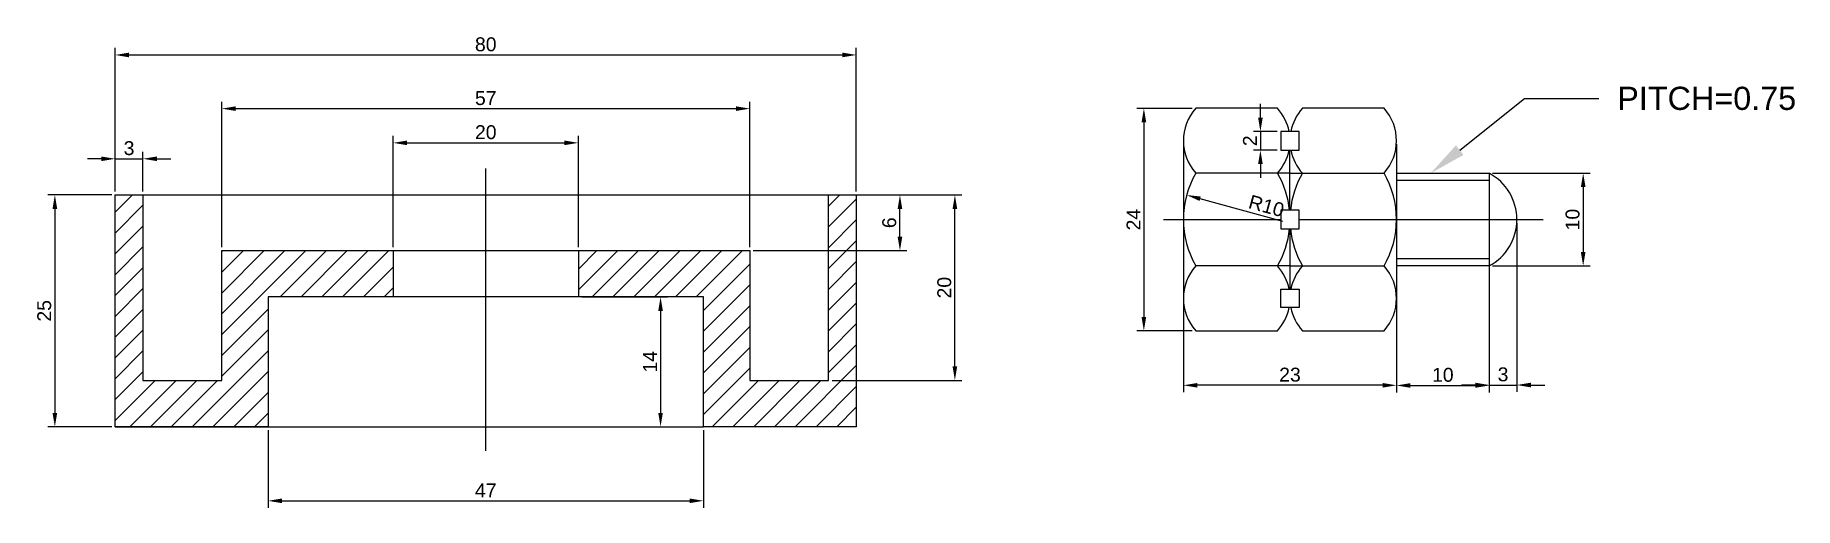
# Model space of a CAD drawing. Header units: millimetres. Extents: x 2798 to 2988, y 829 to 880.
import ezdxf
from ezdxf import colors
from ezdxf.entities.mleader import LeaderData, LeaderLine
from ezdxf.math import Vec2, Vec3

# ---------------------------------------------------------------- set-up
doc = ezdxf.new("R2010")
doc.units = ezdxf.units.MM
doc.styles.get("Standard").update_dxf_attribs({"font": 'arial.ttf'})
doc.dimstyles.new('ISO-25', dxfattribs={"dimscale": 0.6, "dimtxt": 2.5, "dimasz": 2.5, "dimexe": 1.25, "dimexo": 0.625, "dimtad": 1, "dimtxsty": 'Standard', "dimcen": 2.5, "dimadec": 0, "dimazin": 0, "dimtfac": 1, "dimtmove": 0, "dimatfit": 3, "dimfxl": 1, "dimarcsym": 0})

# ---------------------------------------------------------------- blocks, each defined once
blk = doc.blocks.new('*D1')
at = {"color": 0, "lineweight": -2, "transparency": 16777216}
for p, q in [((2836.98, 856.76), (2836.98, 868.75)), ((2856.98, 856.76), (2856.98, 868.75)), ((2838.48, 868), (2855.48, 868))]:
    blk.add_line(p, q, dxfattribs=at)
at = {"color": 0, "transparency": 16777216}
for points in [[(2838.48, 868.25), (2838.48, 867.75), (2836.98, 868)], [(2855.48, 868.25), (2855.48, 867.75), (2856.98, 868)]]:
    blk.add_solid(points, dxfattribs=at)
at = {"layer": 'Defpoints', "color": 0, "transparency": 16777216}
for p in [(2856.98, 868), (2836.98, 856.38), (2856.98, 856.38)]:
    blk.add_point(p, dxfattribs=at)
at = {"color": 0, "transparency": 16777216, "insert": (2846.98, 869.14), "char_height": 1.5, "attachment_point": 5}
blk.add_mtext('20', dxfattribs=at)
blk = doc.blocks.new('*D2')
at = {"color": 0, "lineweight": -2, "transparency": 16777216}
for p, q in [((2818.48, 856.76), (2818.48, 872.44)), ((2875.48, 856.76), (2875.48, 872.44)), ((2819.98, 871.69), (2873.98, 871.69))]:
    blk.add_line(p, q, dxfattribs=at)
at = {"color": 0, "transparency": 16777216}
for points in [[(2819.98, 871.94), (2819.98, 871.44), (2818.48, 871.69)], [(2873.98, 871.94), (2873.98, 871.44), (2875.48, 871.69)]]:
    blk.add_solid(points, dxfattribs=at)
at = {"layer": 'Defpoints', "color": 0, "transparency": 16777216}
for p in [(2875.48, 871.69), (2818.48, 856.38), (2875.48, 856.38)]:
    blk.add_point(p, dxfattribs=at)
at = {"color": 0, "transparency": 16777216, "insert": (2846.98, 872.82), "char_height": 1.5, "attachment_point": 5}
blk.add_mtext('57', dxfattribs=at)
blk = doc.blocks.new('*D3')
at = {"color": 0, "lineweight": -2, "transparency": 16777216}
for p, q in [((2806.98, 862.76), (2806.98, 878.23)), ((2886.98, 862.76), (2886.98, 878.23)), ((2808.48, 877.48), (2885.48, 877.48))]:
    blk.add_line(p, q, dxfattribs=at)
at = {"color": 0, "transparency": 16777216}
for points in [[(2808.48, 877.73), (2808.48, 877.23), (2806.98, 877.48)], [(2885.48, 877.73), (2885.48, 877.23), (2886.98, 877.48)]]:
    blk.add_solid(points, dxfattribs=at)
at = {"layer": 'Defpoints', "color": 0, "transparency": 16777216}
for p in [(2886.98, 877.48), (2806.98, 862.38), (2886.98, 862.38)]:
    blk.add_point(p, dxfattribs=at)
at = {"color": 0, "transparency": 16777216, "insert": (2846.98, 878.62), "char_height": 1.5, "attachment_point": 5}
blk.add_mtext('80', dxfattribs=at)
blk = doc.blocks.new('*D4')
at = {"color": 0, "lineweight": -2, "transparency": 16777216}
for p, q in [((2875.86, 862.38), (2892.44, 862.38)), ((2891.69, 857.88), (2891.69, 860.88)), ((2875.86, 856.38), (2892.44, 856.38))]:
    blk.add_line(p, q, dxfattribs=at)
at = {"color": 0, "transparency": 16777216}
for points in [[(2891.44, 860.88), (2891.94, 860.88), (2891.69, 862.38)], [(2891.44, 857.88), (2891.94, 857.88), (2891.69, 856.38)]]:
    blk.add_solid(points, dxfattribs=at)
at = {"layer": 'Defpoints', "color": 0, "transparency": 16777216}
for p in [(2875.48, 862.38), (2891.69, 862.38), (2875.48, 856.38)]:
    blk.add_point(p, dxfattribs=at)
at = {"color": 0, "transparency": 16777216, "insert": (2890.54, 859.38), "char_height": 1.5, "attachment_point": 5, "rotation": 90}
blk.add_mtext('6', dxfattribs=at)
blk = doc.blocks.new('*D5')
at = {"color": 0, "lineweight": -2, "transparency": 16777216}
for p, q in [((2884.36, 862.38), (2898.37, 862.38)), ((2897.62, 843.88), (2897.62, 860.88)), ((2884.36, 842.38), (2898.37, 842.38))]:
    blk.add_line(p, q, dxfattribs=at)
at = {"color": 0, "transparency": 16777216}
for points in [[(2897.37, 860.88), (2897.87, 860.88), (2897.62, 862.38)], [(2897.37, 843.88), (2897.87, 843.88), (2897.62, 842.38)]]:
    blk.add_solid(points, dxfattribs=at)
at = {"layer": 'Defpoints', "color": 0, "transparency": 16777216}
for p in [(2883.98, 862.38), (2897.62, 862.38), (2883.98, 842.38)]:
    blk.add_point(p, dxfattribs=at)
at = {"color": 0, "transparency": 16777216, "insert": (2896.48, 852.38), "char_height": 1.5, "attachment_point": 5, "rotation": 90}
blk.add_mtext('20', dxfattribs=at)
blk = doc.blocks.new('*D6')
at = {"color": 0, "lineweight": -2, "transparency": 16777216}
for p, q in [((2806.61, 862.38), (2799.72, 862.38)), ((2800.47, 860.88), (2800.47, 838.88)), ((2806.61, 837.38), (2799.72, 837.38))]:
    blk.add_line(p, q, dxfattribs=at)
at = {"color": 0, "transparency": 16777216}
for points in [[(2800.22, 860.88), (2800.72, 860.88), (2800.47, 862.38)], [(2800.22, 838.88), (2800.72, 838.88), (2800.47, 837.38)]]:
    blk.add_solid(points, dxfattribs=at)
at = {"layer": 'Defpoints', "color": 0, "transparency": 16777216}
for p in [(2806.98, 862.38), (2800.47, 837.38), (2806.98, 837.38)]:
    blk.add_point(p, dxfattribs=at)
at = {"color": 0, "transparency": 16777216, "insert": (2799.33, 849.88), "char_height": 1.5, "attachment_point": 5, "rotation": 90}
blk.add_mtext('25', dxfattribs=at)
blk = doc.blocks.new('*D7')
at = {"color": 0, "lineweight": -2, "transparency": 16777216}
for p, q in [((2805.48, 866.28), (2803.98, 866.28)), ((2806.98, 862.76), (2806.98, 867.03)), ((2806.98, 866.28), (2809.98, 866.28)), ((2809.98, 862.76), (2809.98, 867.03)), ((2811.48, 866.28), (2812.98, 866.28))]:
    blk.add_line(p, q, dxfattribs=at)
at = {"color": 0, "transparency": 16777216}
for points in [[(2805.48, 866.53), (2805.48, 866.03), (2806.98, 866.28)], [(2811.48, 866.53), (2811.48, 866.03), (2809.98, 866.28)]]:
    blk.add_solid(points, dxfattribs=at)
at = {"layer": 'Defpoints', "color": 0, "transparency": 16777216}
for p in [(2809.98, 866.28), (2806.98, 862.38), (2809.98, 862.38)]:
    blk.add_point(p, dxfattribs=at)
at = {"color": 0, "transparency": 16777216, "insert": (2808.48, 867.42), "char_height": 1.5, "attachment_point": 5}
blk.add_mtext('3', dxfattribs=at)
blk = doc.blocks.new('*D8')
at = {"color": 0, "lineweight": -2, "transparency": 16777216}
for p, q in [((2823.48, 837.01), (2823.48, 828.64)), ((2870.48, 837.01), (2870.48, 828.64)), ((2824.98, 829.39), (2868.98, 829.39))]:
    blk.add_line(p, q, dxfattribs=at)
at = {"color": 0, "transparency": 16777216}
for points in [[(2824.98, 829.64), (2824.98, 829.14), (2823.48, 829.39)], [(2868.98, 829.64), (2868.98, 829.14), (2870.48, 829.39)]]:
    blk.add_solid(points, dxfattribs=at)
at = {"layer": 'Defpoints', "color": 0, "transparency": 16777216}
for p in [(2823.48, 837.38), (2870.48, 837.38), (2870.48, 829.39)]:
    blk.add_point(p, dxfattribs=at)
at = {"color": 0, "transparency": 16777216, "insert": (2846.98, 830.51), "char_height": 1.5, "attachment_point": 5}
blk.add_mtext('47', dxfattribs=at)
blk = doc.blocks.new('*D9')
at = {"color": 0, "lineweight": -2, "transparency": 16777216}
for p, q in [((2857.36, 851.38), (2866.6, 851.38)), ((2865.85, 849.88), (2865.85, 838.88)), ((2857.36, 837.38), (2866.6, 837.38))]:
    blk.add_line(p, q, dxfattribs=at)
at = {"color": 0, "transparency": 16777216}
for points in [[(2865.6, 849.88), (2866.1, 849.88), (2865.85, 851.38)], [(2865.6, 838.88), (2866.1, 838.88), (2865.85, 837.38)]]:
    blk.add_solid(points, dxfattribs=at)
at = {"layer": 'Defpoints', "color": 0, "transparency": 16777216}
for p in [(2856.98, 851.38), (2856.98, 837.38), (2865.85, 837.38)]:
    blk.add_point(p, dxfattribs=at)
at = {"color": 0, "transparency": 16777216, "insert": (2864.72, 844.38), "char_height": 1.5, "attachment_point": 5, "rotation": 90}
blk.add_mtext('14', dxfattribs=at)
blk = doc.blocks.new('*D12')
at = {"color": 0, "lineweight": -2, "transparency": 16777216}
for p, q in [((2922.29, 867.85), (2922.29, 841.1)), ((2945.29, 867.85), (2945.29, 841.1)), ((2943.79, 841.85), (2923.79, 841.85))]:
    blk.add_line(p, q, dxfattribs=at)
at = {"color": 0, "transparency": 16777216}
for points in [[(2923.79, 842.1), (2923.79, 841.6), (2922.29, 841.85)], [(2943.79, 842.1), (2943.79, 841.6), (2945.29, 841.85)]]:
    blk.add_solid(points, dxfattribs=at)
at = {"layer": 'Defpoints', "color": 0, "transparency": 16777216}
for p in [(2922.29, 868.22), (2945.29, 868.22), (2922.29, 841.85)]:
    blk.add_point(p, dxfattribs=at)
at = {"color": 0, "transparency": 16777216, "insert": (2933.79, 842.99), "char_height": 1.5, "attachment_point": 5}
blk.add_mtext('23', dxfattribs=at)
blk = doc.blocks.new('*D13')
at = {"color": 0, "lineweight": -2, "transparency": 16777216}
for p, q in [((2923.25, 871.72), (2917.27, 871.72)), ((2918.02, 870.22), (2918.02, 849.22)), ((2923.25, 847.72), (2917.27, 847.72))]:
    blk.add_line(p, q, dxfattribs=at)
at = {"color": 0, "transparency": 16777216}
for points in [[(2917.77, 870.22), (2918.27, 870.22), (2918.02, 871.72)], [(2917.77, 849.22), (2918.27, 849.22), (2918.02, 847.72)]]:
    blk.add_solid(points, dxfattribs=at)
at = {"layer": 'Defpoints', "color": 0, "transparency": 16777216}
for p in [(2923.63, 871.72), (2918.02, 847.72), (2923.63, 847.72)]:
    blk.add_point(p, dxfattribs=at)
at = {"color": 0, "transparency": 16777216, "insert": (2916.9, 859.72), "char_height": 1.5, "attachment_point": 5, "rotation": 90}
blk.add_mtext('24', dxfattribs=at)
blk = doc.blocks.new('*D14')
at = {"color": 0, "lineweight": -2, "transparency": 16777216}
for p, q in [((2945.29, 864.35), (2945.29, 841.08)), ((2955.29, 864.35), (2955.29, 841.08)), ((2946.79, 841.83), (2953.79, 841.83))]:
    blk.add_line(p, q, dxfattribs=at)
at = {"color": 0, "transparency": 16777216}
for points in [[(2946.79, 842.08), (2946.79, 841.58), (2945.29, 841.83)], [(2953.79, 842.08), (2953.79, 841.58), (2955.29, 841.83)]]:
    blk.add_solid(points, dxfattribs=at)
at = {"layer": 'Defpoints', "color": 0, "transparency": 16777216}
for p in [(2945.29, 864.72), (2955.29, 864.72), (2955.29, 841.83)]:
    blk.add_point(p, dxfattribs=at)
at = {"color": 0, "transparency": 16777216, "insert": (2950.29, 842.97), "char_height": 1.5, "attachment_point": 5}
blk.add_mtext('10', dxfattribs=at)
blk = doc.blocks.new('*D15')
at = {"color": 0, "lineweight": -2, "transparency": 16777216}
for p, q in [((2955.29, 859.35), (2955.29, 841.13)), ((2958.29, 859.35), (2958.29, 841.13)), ((2953.79, 841.88), (2952.29, 841.88)), ((2955.29, 841.88), (2958.29, 841.88)), ((2959.79, 841.88), (2961.29, 841.88))]:
    blk.add_line(p, q, dxfattribs=at)
at = {"color": 0, "transparency": 16777216}
for points in [[(2953.79, 842.13), (2953.79, 841.63), (2955.29, 841.88)], [(2959.79, 842.13), (2959.79, 841.63), (2958.29, 841.88)]]:
    blk.add_solid(points, dxfattribs=at)
at = {"layer": 'Defpoints', "color": 0, "transparency": 16777216}
for p in [(2955.29, 859.72), (2958.29, 859.72), (2958.29, 841.88)]:
    blk.add_point(p, dxfattribs=at)
at = {"color": 0, "transparency": 16777216, "insert": (2956.79, 843.02), "char_height": 1.5, "attachment_point": 5}
blk.add_mtext('3', dxfattribs=at)
blk = doc.blocks.new('*D16')
at = {"color": 0, "lineweight": -2, "transparency": 16777216}
for p, q in [((2955.66, 864.72), (2966.19, 864.72)), ((2965.44, 863.22), (2965.44, 856.22)), ((2955.66, 854.72), (2966.19, 854.72))]:
    blk.add_line(p, q, dxfattribs=at)
at = {"color": 0, "transparency": 16777216}
for points in [[(2965.19, 863.22), (2965.69, 863.22), (2965.44, 864.72)], [(2965.19, 856.22), (2965.69, 856.22), (2965.44, 854.72)]]:
    blk.add_solid(points, dxfattribs=at)
at = {"layer": 'Defpoints', "color": 0, "transparency": 16777216}
for p in [(2955.29, 864.72), (2955.29, 854.72), (2965.44, 854.72)]:
    blk.add_point(p, dxfattribs=at)
at = {"color": 0, "transparency": 16777216, "insert": (2964.3, 859.72), "char_height": 1.5, "attachment_point": 5, "rotation": 90}
blk.add_mtext('10', dxfattribs=at)
blk = doc.blocks.new('*D17')
at = {"color": 0, "lineweight": -2, "transparency": 16777216}
blk.add_line((2933.03, 859.52), (2924.09, 861.97), dxfattribs=at)
at = {"color": 0, "transparency": 16777216}
blk.add_solid([(2924.16, 862.21), (2924.03, 861.73), (2922.64, 862.37)], dxfattribs=at)
at = {"layer": 'Defpoints', "color": 0, "transparency": 16777216}
for p in [(2922.64, 862.37), (2932.29, 859.72)]:
    blk.add_point(p, dxfattribs=at)
at = {"color": 0, "transparency": 16777216, "insert": (2931.25, 861.19), "char_height": 1.5, "attachment_point": 5, "rotation": 344.6821}
blk.add_mtext('R10', dxfattribs=at)
blk = doc.blocks.new('*D18')
at = {"color": 0, "lineweight": -2, "transparency": 16777216}
for p, q in [((2930.6, 870.72), (2930.6, 872.22)), ((2932.41, 869.22), (2929.85, 869.22)), ((2930.6, 869.22), (2930.6, 867.22)), ((2932.41, 867.22), (2929.85, 867.22)), ((2930.6, 865.72), (2930.6, 864.22))]:
    blk.add_line(p, q, dxfattribs=at)
at = {"color": 0, "transparency": 16777216}
for points in [[(2930.35, 870.72), (2930.85, 870.72), (2930.6, 869.22)], [(2930.35, 865.72), (2930.85, 865.72), (2930.6, 867.22)]]:
    blk.add_solid(points, dxfattribs=at)
at = {"layer": 'Defpoints', "color": 0, "transparency": 16777216}
for p in [(2932.79, 869.22), (2930.6, 867.22), (2932.79, 867.22)]:
    blk.add_point(p, dxfattribs=at)
at = {"color": 0, "transparency": 16777216, "insert": (2929.47, 868.22), "char_height": 1.5, "attachment_point": 5, "rotation": 90}
blk.add_mtext('2', dxfattribs=at)

msp = doc.modelspace()

# ---------------------------------------------------------------- hatches: boundary and pattern name
h = msp.add_hatch()
h.set_pattern_fill('ANSI31', color=256, scale=0.5)
h.paths.add_polyline_path([(2836.981, 856.383), (2818.481, 856.383), (2818.481, 842.383), (2809.981, 842.383), (2809.981, 862.383), (2806.981, 862.383), (2806.981, 837.383), (2823.481, 837.383), (2823.481, 851.383), (2836.981, 851.383)])
h.paths.add_polyline_path([(2875.481, 856.383), (2856.981, 856.383), (2856.981, 851.383), (2870.481, 851.383), (2870.481, 837.383), (2886.981, 837.383), (2886.981, 862.383), (2883.981, 862.383), (2883.981, 842.383), (2875.481, 842.383)])

# ---------------------------------------------------------------- linework, layer by layer
for p, q in [((2933.789, 864.725), (2933.789, 867.225)), ((2846.981, 834.792), (2846.981, 865.229)), ((2933.789, 864.725), (2923.629, 864.725)), ((2933.789, 860.725), (2933.789, 864.725)), ((2933.789, 864.725), (2943.949, 864.725)), ((2945.289, 864.725), (2955.289, 864.725)), ((2955.289, 864.725), (2955.289, 854.725)), ((2806.981, 837.383), (2806.981, 862.383)), ((2806.981, 862.383), (2809.981, 862.383)), ((2809.981, 862.383), (2809.981, 842.383)), ((2809.981, 862.383), (2883.981, 862.383)), ((2883.981, 842.383), (2883.981, 862.383)), ((2883.981, 862.383), (2886.981, 862.383)), ((2886.981, 862.383), (2886.981, 837.383)), ((2945.289, 863.975), (2955.289, 863.975)), ((2920.133, 859.725), (2932.789, 859.725)), ((2933.789, 858.725), (2933.789, 854.725)), ((2934.789, 859.725), (2947.661, 859.725)), ((2947.661, 859.725), (2961.122, 859.725)), ((2818.481, 842.383), (2818.481, 856.383)), ((2818.481, 856.383), (2875.481, 856.383)), ((2836.981, 856.383), (2836.981, 851.383)), ((2856.981, 856.383), (2856.981, 851.383)), ((2875.481, 856.383), (2875.481, 842.383)), ((2933.789, 854.725), (2923.629, 854.725)), ((2933.789, 854.725), (2943.949, 854.725)), ((2933.789, 854.725), (2933.789, 852.225)), ((2955.289, 855.475), (2945.289, 855.475)), ((2955.289, 854.725), (2945.289, 854.725)), ((2870.481, 851.383), (2823.481, 851.383)), ((2823.481, 851.383), (2823.481, 837.383)), ((2870.481, 837.383), (2870.481, 851.383)), ((2809.981, 842.383), (2818.481, 842.383)), ((2875.481, 842.383), (2883.981, 842.383)), ((2823.481, 837.383), (2806.981, 837.383)), ((2806.981, 837.383), (2870.481, 837.383)), ((2886.981, 837.383), (2870.481, 837.383))]:
    msp.add_line(p, q)
for points in [[(2932.449, 871.725), (2923.629, 871.725)], [(2943.949, 871.725), (2935.129, 871.725)], [(2923.629, 847.725), (2932.449, 847.725)], [(2935.129, 847.725), (2943.949, 847.725)]]:
    msp.add_lwpolyline(points)
for points in [[(2932.789, 869.225), (2932.789, 867.225), (2934.789, 867.225), (2934.789, 869.225)], [(2932.789, 860.725), (2932.789, 858.725), (2934.789, 858.725), (2934.789, 860.725)], [(2932.789, 850.225), (2932.789, 852.225), (2934.789, 852.225), (2934.789, 850.225)]]:
    msp.add_lwpolyline(points, close=True)
for centre, radius, start, end in [((2927.531, 868.225), 5.242, 138.10785, 221.89215), ((2928.547, 868.225), 5.242, 10.99832, 41.89215), ((2939.031, 868.225), 5.242, 138.10785, 169.00168), ((2940.047, 868.225), 5.242, 318.10785, 41.89215), ((2928.547, 868.225), 5.242, 318.10785, 349.00168), ((2939.031, 868.225), 5.242, 190.99832, 221.89215), ((2932.289, 859.725), 10, 150, 210), ((2923.789, 859.725), 10, 5.73917, 30), ((2943.789, 859.725), 10, 150, 174.26083), ((2935.289, 859.725), 10, 330, 30), ((2952.622, 859.725), 5.667, 298.07249, 61.92751), ((2923.789, 859.725), 10, 330, 354.26083), ((2943.789, 859.725), 10, 185.73917, 210), ((2927.531, 851.225), 5.242, 138.10785, 221.89215), ((2928.547, 851.225), 5.242, 10.99832, 41.89215), ((2939.031, 851.225), 5.242, 138.10785, 169.00168), ((2940.047, 851.225), 5.242, 318.10785, 41.89215), ((2928.547, 851.225), 5.242, 318.10785, 349.00168), ((2939.031, 851.225), 5.242, 190.99832, 221.89215)]:
    msp.add_arc(centre, radius, start, end)

# ---------------------------------------------------------------- dimensions: what is measured, and where the dimension line sits
for base, p1, p2, picture, middle in [((2886.981, 877.483), (2806.981, 862.383), (2886.981, 862.383), '*D3', (2846.981, 878.624)), ((2875.481, 871.685), (2818.481, 856.383), (2875.481, 856.383), '*D2', (2846.981, 872.823)), ((2856.981, 867.996), (2836.981, 856.383), (2856.981, 856.383), '*D1', (2846.981, 869.137)), ((2809.981, 866.283), (2806.981, 862.383), (2809.981, 862.383), '*D7', (2808.481, 867.425)), ((2922.289, 841.849), (2945.289, 868.225), (2922.289, 868.225), '*D12', (2933.789, 842.99)), ((2955.289, 841.829), (2945.289, 864.725), (2955.289, 864.725), '*D14', (2950.289, 842.97)), ((2958.289, 841.883), (2955.289, 859.725), (2958.289, 859.725), '*D15', (2956.789, 843.024)), ((2870.481, 829.389), (2823.481, 837.383), (2870.481, 837.383), '*D8', (2846.981, 830.514))]:
    dim = msp.add_linear_dim(base=base, p1=p1, p2=p2, dimstyle='ISO-25')
    dim.commit()
    dim.dimension.update_dxf_attribs({"geometry": picture, "text_midpoint": middle})
for base, p1, p2, picture, middle in [((2930.603, 867.225), (2932.789, 869.225), (2932.789, 867.225), '*D18', (2929.475, 868.225)), ((2918.023, 847.725), (2923.629, 871.725), (2923.629, 847.725), '*D13', (2916.895, 859.725)), ((2965.442, 854.725), (2955.289, 864.725), (2955.289, 854.725), '*D16', (2964.301, 859.725)), ((2800.472, 837.383), (2806.981, 862.383), (2806.981, 837.383), '*D6', (2799.331, 849.883)), ((2891.686, 862.383), (2875.481, 856.383), (2875.481, 862.383), '*D4', (2890.545, 859.383)), ((2897.617, 862.383), (2883.981, 842.383), (2883.981, 862.383), '*D5', (2896.476, 852.383)), ((2865.851, 837.383), (2856.981, 851.383), (2856.981, 837.383), '*D9', (2864.722, 844.383))]:
    dim = msp.add_linear_dim(base=base, p1=p1, p2=p2, angle=90, dimstyle='ISO-25')
    dim.commit()
    dim.dimension.update_dxf_attribs({"geometry": picture, "text_midpoint": middle})
dim = msp.add_radius_dim(center=(2932.289, 859.725), mpoint=(2922.644, 862.366), dimstyle='ISO-25')
dim.commit()
dim.dimension.update_dxf_attribs({"geometry": '*D17', "text_midpoint": (2930.946, 860.092), "dimtype": 164})

# ---------------------------------------------------------------- leaders
ml = msp.add_multileader_mtext('Standard')
ml.set_content('PITCH=0.75', color=256)
ml.set_leader_properties()
ml.build(insert=Vec2(0, 0))
ctx = ml.context
ctx.base_point, ctx.char_height, ctx.plane_origin = Vec3(2967.118, 872.779), 2.5, Vec3(2948.979, 864.725)
notes = []
notes.append((ctx, [(0, (1, 1, 0), (2959.118, 872.779), (1, 0), 8, [(0, [(2948.979, 864.725)], 0, [])])]))
ctx.mtext.insert, ctx.mtext.flow_direction = Vec3(2969.118, 874.051), 5
for ctx, leaders in notes:
    for number, flags, end, landing, length, lines in leaders:
        leader = LeaderData()
        leader.index, (leader.has_last_leader_line, leader.has_dogleg_vector, leader.attachment_direction) = number, flags
        leader.last_leader_point, leader.dogleg_vector, leader.dogleg_length = Vec3(end), Vec3(landing), length
        for number, points, colour, breaks in lines:
            line = LeaderLine()
            line.index, line.vertices, line.color, line.breaks = number, Vec3.list(points), colors.encode_raw_color(colour), breaks
            leader.lines.append(line)
        ctx.leaders.append(leader)

doc.saveas('drawing.dxf')
